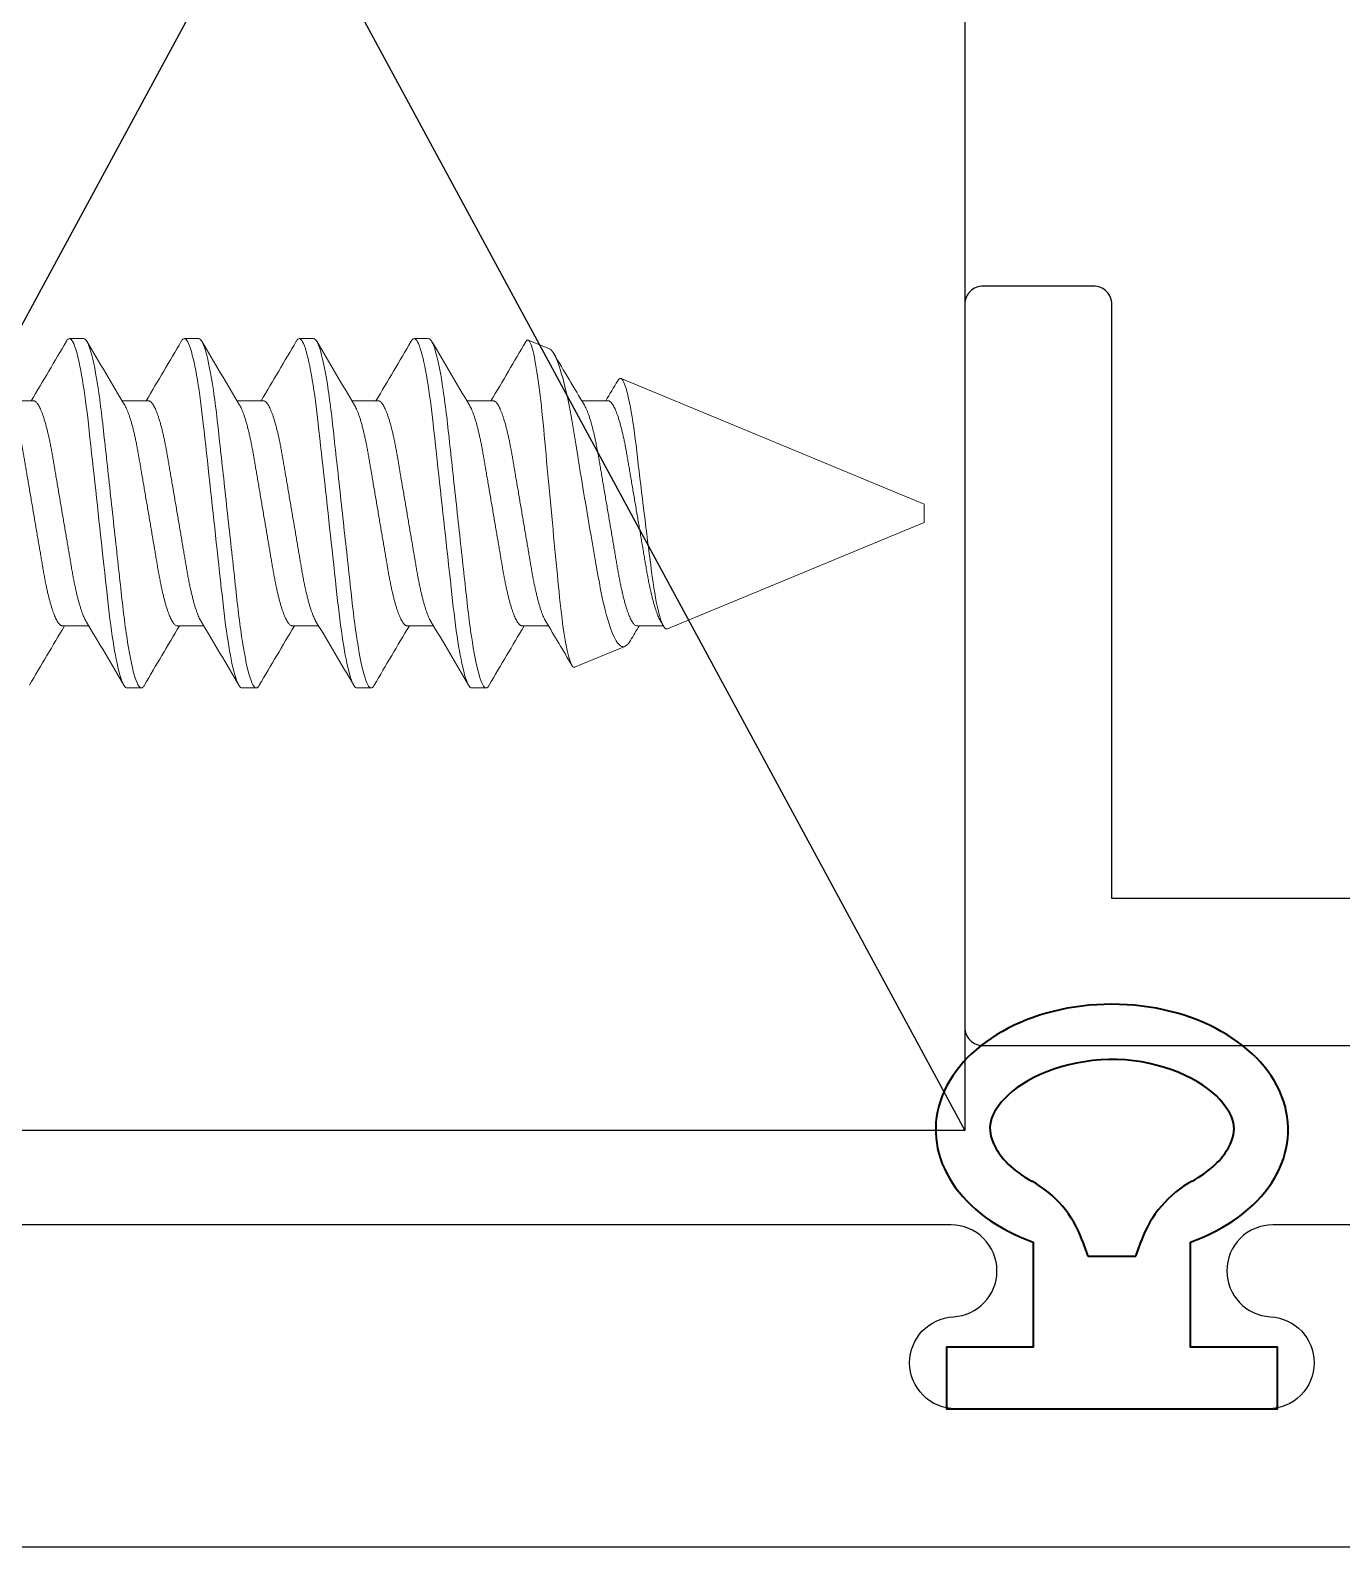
# Model space of a CAD drawing. Extents: x -138 to 168, y -127 to 80.
# Drawn here: x 2.713 to 3.426, y 52.301 to 53.126 of the extents above; entities that cross this region are included whole.
import ezdxf

# ---------------------------------------------------------------- set-up
doc = ezdxf.new("R2010")
doc.units = 0
doc.header["$MEASUREMENT"] = 0
doc.layers.get('0').update_dxf_attribs({"linetype": 'CONTINUOUS'})
for name, color, linetype in [('Ballons', 7, 'CONTINUOUS'), ('FRAME', 1, 'CONTINUOUS'), ('GLASS', 7, 'CONTINUOUS'), ('TEXT', 7, 'CONTINUOUS')]:
    doc.layers.add(name, color=color, linetype=linetype)
doc.layers.add('PROFILE NUMBER', color=150, linetype='CONTINUOUS', lineweight=35)

# ---------------------------------------------------------------- blocks, each defined once
blk = doc.blocks.new('05P19-BLOCK-OG')
blk.add_lwpolyline([(-0.4035, 1.413), (-2.0735, 1.413, -0.414214), (-2.0835, 1.423), (-2.0835, 1.852), (-1.7605, 1.852, 0.414214), (-1.7505, 1.862), (-1.7505, 1.922, 0.414214), (-1.7605, 1.932), (-2.1535, 1.932, 0.414214), (-2.1635, 1.922), (-2.1635, 0.697, 0.414214)], format="xyb")
blk = doc.blocks.new('no 10 1 in')
at = {"color": 7, "linetype": 'Continuous', "lineweight": 15}
for p, q in [((55.74545, 25.67204), (55.73764, 25.67204)), ((55.80795, 25.67204), (55.80014, 25.67204)), ((55.87045, 25.67204), (55.86264, 25.67204)), ((55.93295, 25.67204), (55.92514, 25.67204)), ((55.99868, 25.66646), (55.98717, 25.67123)), ((56.20248, 25.58204), (56.03762, 25.65033)), ((55.71811, 25.63821), (55.70375, 25.63821)), ((55.78061, 25.63821), (55.76625, 25.63821)), ((55.84311, 25.63821), (55.82875, 25.63821)), ((55.90561, 25.63821), (55.89125, 25.63821)), ((55.96811, 25.63821), (55.95375, 25.63821)), ((56.03061, 25.63821), (56.01625, 25.63821)), ((56.20248, 25.57704), (56.20248, 25.58204)), ((56.06283, 25.5142), (56.20248, 25.57204)), ((56.20248, 25.57204), (56.20248, 25.57704)), ((55.73373, 25.51587), (55.74809, 25.51587)), ((55.79623, 25.51587), (55.81059, 25.51587)), ((55.85873, 25.51587), (55.87309, 25.51587)), ((55.92123, 25.51587), (55.93559, 25.51587)), ((55.98373, 25.51587), (55.99809, 25.51587)), ((56.04623, 25.51587), (56.06059, 25.51587)), ((56.01239, 25.4933), (56.03975, 25.50464)), ((55.76889, 25.48204), (55.7767, 25.48204)), ((55.83139, 25.48204), (55.8392, 25.48204)), ((55.89389, 25.48204), (55.9017, 25.48204)), ((55.95639, 25.48204), (55.9642, 25.48204))]:
    blk.add_line(p, q, dxfattribs=at)
at = {"color": 7, "linetype": 'Continuous', "lineweight": 15, "flags": 128}
for points in [[(55.73597, 25.67055), (55.73605, 25.6707), (55.73647, 25.67129), (55.73687, 25.67171), (55.73726, 25.67196), (55.73764, 25.67204), (55.73807, 25.67194), (55.73852, 25.67161), (55.73898, 25.67107), (55.73946, 25.67029), (55.73995, 25.66928), (55.74044, 25.66807), (55.74094, 25.66663), (55.74145, 25.66496), (55.74196, 25.66308), (55.74242, 25.66122), (55.74288, 25.65919), (55.74334, 25.657), (55.74379, 25.65466), (55.74425, 25.65217), (55.7447, 25.64954), (55.74515, 25.64679), (55.74559, 25.64391), (55.746, 25.64108), (55.7464, 25.63816), (55.7468, 25.63515), (55.74718, 25.63208), (55.74756, 25.62895), (55.74792, 25.62576), (55.74834, 25.62193), (55.74878, 25.61796), (55.74923, 25.61385), (55.74969, 25.60963), (55.75012, 25.60576), (55.75055, 25.60181), (55.75099, 25.59779), (55.75144, 25.59371), (55.75189, 25.58959), (55.75234, 25.58543), (55.7528, 25.58124), (55.75326, 25.57704), (55.7537, 25.57305), (55.75414, 25.56907), (55.75457, 25.56512), (55.755, 25.56119), (55.75543, 25.5573), (55.75585, 25.55347), (55.75634, 25.54903), (55.75681, 25.54468), (55.75728, 25.54045), (55.75773, 25.53634), (55.75812, 25.53278), (55.7585, 25.52934), (55.75887, 25.52597), (55.75927, 25.52266), (55.75967, 25.51941), (55.76008, 25.51624), (55.76051, 25.51316), (55.76094, 25.51018), (55.76136, 25.50744), (55.76178, 25.50481), (55.76221, 25.5023), (55.76264, 25.49991), (55.76308, 25.49766), (55.76352, 25.49553), (55.76403, 25.49322), (55.76455, 25.49111), (55.76506, 25.48922), (55.76556, 25.48754), (55.76601, 25.48623), (55.76645, 25.48511), (55.76688, 25.48416), (55.7673, 25.48339), (55.76772, 25.48279), (55.76812, 25.48237), (55.76851, 25.48213), (55.76889, 25.48204), (55.76889, 25.48204)], [(55.79847, 25.67055), (55.79855, 25.6707), (55.79897, 25.67129), (55.79937, 25.67171), (55.79976, 25.67196), (55.80014, 25.67204), (55.80057, 25.67194), (55.80102, 25.67161), (55.80148, 25.67107), (55.80196, 25.67029), (55.80245, 25.66928), (55.80294, 25.66807), (55.80344, 25.66663), (55.80395, 25.66496), (55.80446, 25.66308), (55.80492, 25.66122), (55.80538, 25.65919), (55.80584, 25.657), (55.80629, 25.65466), (55.80675, 25.65217), (55.8072, 25.64954), (55.80765, 25.64679), (55.80809, 25.64391), (55.8085, 25.64108), (55.8089, 25.63816), (55.8093, 25.63515), (55.80968, 25.63208), (55.81006, 25.62895), (55.81042, 25.62576), (55.81084, 25.62193), (55.81128, 25.61796), (55.81173, 25.61385), (55.81219, 25.60963), (55.81262, 25.60576), (55.81305, 25.60181), (55.81349, 25.59779), (55.81394, 25.59371), (55.81439, 25.58959), (55.81484, 25.58543), (55.8153, 25.58124), (55.81576, 25.57704), (55.8162, 25.57305), (55.81664, 25.56907), (55.81707, 25.56512), (55.8175, 25.56119), (55.81793, 25.5573), (55.81835, 25.55347), (55.81884, 25.54903), (55.81931, 25.54468), (55.81978, 25.54045), (55.82023, 25.53634), (55.82062, 25.53278), (55.821, 25.52934), (55.82137, 25.52597), (55.82177, 25.52266), (55.82217, 25.51941), (55.82258, 25.51624), (55.82301, 25.51316), (55.82344, 25.51018), (55.82386, 25.50744), (55.82428, 25.50481), (55.82471, 25.5023), (55.82514, 25.49991), (55.82558, 25.49766), (55.82602, 25.49553), (55.82653, 25.49322), (55.82705, 25.49111), (55.82756, 25.48922), (55.82806, 25.48754), (55.82851, 25.48623), (55.82895, 25.48511), (55.82938, 25.48416), (55.8298, 25.48339), (55.83022, 25.48279), (55.83062, 25.48237), (55.83101, 25.48213), (55.83139, 25.48204), (55.83139, 25.48204)], [(55.86097, 25.67055), (55.86105, 25.6707), (55.86147, 25.67129), (55.86187, 25.67171), (55.86226, 25.67196), (55.86264, 25.67204), (55.86307, 25.67194), (55.86352, 25.67161), (55.86398, 25.67107), (55.86446, 25.67029), (55.86495, 25.66928), (55.86544, 25.66807), (55.86594, 25.66663), (55.86645, 25.66496), (55.86696, 25.66308), (55.86742, 25.66122), (55.86788, 25.65919), (55.86834, 25.657), (55.86879, 25.65466), (55.86925, 25.65217), (55.8697, 25.64954), (55.87015, 25.64679), (55.87059, 25.64391), (55.871, 25.64108), (55.8714, 25.63816), (55.8718, 25.63515), (55.87218, 25.63208), (55.87256, 25.62895), (55.87292, 25.62576), (55.87334, 25.62193), (55.87378, 25.61796), (55.87423, 25.61385), (55.87469, 25.60963), (55.87512, 25.60576), (55.87555, 25.60181), (55.87599, 25.59779), (55.87644, 25.59371), (55.87689, 25.58959), (55.87735, 25.58543), (55.8778, 25.58124), (55.87826, 25.57704), (55.8787, 25.57305), (55.87914, 25.56907), (55.87957, 25.56512), (55.88, 25.56119), (55.88043, 25.5573), (55.88085, 25.55347), (55.88134, 25.54903), (55.88181, 25.54468), (55.88228, 25.54045), (55.88273, 25.53634), (55.88312, 25.53278), (55.8835, 25.52934), (55.88387, 25.52597), (55.88427, 25.52266), (55.88467, 25.51941), (55.88508, 25.51624), (55.88551, 25.51316), (55.88594, 25.51018), (55.88636, 25.50744), (55.88678, 25.50481), (55.88721, 25.5023), (55.88764, 25.49991), (55.88808, 25.49766), (55.88852, 25.49553), (55.88903, 25.49322), (55.88955, 25.49111), (55.89006, 25.48922), (55.89056, 25.48754), (55.89101, 25.48623), (55.89145, 25.48511), (55.89188, 25.48416), (55.8923, 25.48339), (55.89272, 25.48279), (55.89312, 25.48237), (55.89351, 25.48213), (55.89389, 25.48204), (55.89389, 25.48204)], [(55.92347, 25.67055), (55.92355, 25.6707), (55.92397, 25.67129), (55.92437, 25.67171), (55.92476, 25.67196), (55.92514, 25.67204), (55.92557, 25.67194), (55.92602, 25.67161), (55.92648, 25.67107), (55.92696, 25.67029), (55.92745, 25.66928), (55.92794, 25.66807), (55.92844, 25.66663), (55.92895, 25.66496), (55.92946, 25.66308), (55.92992, 25.66122), (55.93038, 25.65919), (55.93084, 25.657), (55.93129, 25.65466), (55.93175, 25.65217), (55.9322, 25.64954), (55.93265, 25.64679), (55.93309, 25.64391), (55.9335, 25.64108), (55.9339, 25.63816), (55.9343, 25.63515), (55.93468, 25.63208), (55.93506, 25.62895), (55.93542, 25.62576), (55.93584, 25.62193), (55.93628, 25.61796), (55.93673, 25.61385), (55.93719, 25.60963), (55.93762, 25.60576), (55.93805, 25.60181), (55.93849, 25.59779), (55.93894, 25.59371), (55.93939, 25.58959), (55.93984, 25.58543), (55.9403, 25.58124), (55.94076, 25.57704), (55.9412, 25.57305), (55.94164, 25.56907), (55.94207, 25.56512), (55.9425, 25.56119), (55.94293, 25.5573), (55.94335, 25.55347), (55.94384, 25.54903), (55.94431, 25.54468), (55.94478, 25.54045), (55.94523, 25.53634), (55.94562, 25.53278), (55.946, 25.52934), (55.94637, 25.52597), (55.94677, 25.52266), (55.94717, 25.51941), (55.94758, 25.51624), (55.94801, 25.51316), (55.94844, 25.51018), (55.94886, 25.50744), (55.94928, 25.50481), (55.94971, 25.5023), (55.95014, 25.49991), (55.95058, 25.49766), (55.95102, 25.49553), (55.95153, 25.49322), (55.95205, 25.49111), (55.95256, 25.48922), (55.95306, 25.48754), (55.95351, 25.48623), (55.95395, 25.48511), (55.95438, 25.48416), (55.9548, 25.48339), (55.95522, 25.48279), (55.95562, 25.48237), (55.95601, 25.48213), (55.95639, 25.48204), (55.95639, 25.48204)], [(56.01239, 25.4933), (56.01208, 25.49325), (56.01176, 25.49334), (56.01143, 25.49359), (56.0111, 25.49398), (56.01076, 25.49453), (56.01041, 25.49524), (56.01005, 25.49611), (56.0097, 25.49713), (56.00935, 25.49826), (56.009, 25.49952), (56.00865, 25.50094), (56.0083, 25.50249), (56.00794, 25.50421), (56.00758, 25.50607), (56.00722, 25.50807), (56.00687, 25.51021), (56.00653, 25.51239), (56.00619, 25.5147), (56.00585, 25.51712), (56.00552, 25.51966), (56.00518, 25.52236), (56.00486, 25.52516), (56.00453, 25.52809), (56.00422, 25.53111), (56.00392, 25.5341), (56.00362, 25.53716), (56.00331, 25.54032), (56.00299, 25.54354), (56.00267, 25.54689), (56.00234, 25.55029), (56.002, 25.55377), (56.00166, 25.55729), (56.00132, 25.56087), (56.00097, 25.56447), (56.00062, 25.56813), (56.00027, 25.57181), (55.99992, 25.57558), (55.99956, 25.57936), (55.9992, 25.58318), (55.99884, 25.58698), (55.9985, 25.59067), (55.99816, 25.59433), (55.99782, 25.598), (55.99748, 25.60163), (55.99714, 25.60531), (55.99681, 25.60895), (55.99647, 25.61255), (55.99615, 25.6161), (55.99584, 25.61946), (55.99554, 25.62275), (55.99524, 25.62599), (55.99493, 25.62915), (55.99461, 25.6323), (55.99429, 25.63535), (55.99395, 25.63833), (55.99362, 25.6412), (55.99328, 25.64396), (55.99294, 25.6466), (55.99259, 25.64915), (55.99225, 25.65158), (55.99189, 25.65392), (55.99153, 25.65614), (55.99118, 25.65823), (55.99082, 25.66017), (55.99047, 25.66193), (55.99013, 25.66354), (55.98978, 25.66502), (55.98944, 25.66634), (55.9891, 25.66753), (55.98876, 25.66857), (55.98842, 25.66944), (55.98809, 25.67015), (55.98778, 25.67067), (55.98747, 25.67103), (55.98717, 25.67123), (55.98686, 25.67127), (55.98655, 25.67116), (55.98623, 25.67088), (55.9859, 25.67044), (55.98582, 25.67029)], [(55.99867, 25.66645), (55.99906, 25.66626), (55.99958, 25.66584), (56.00012, 25.66524), (56.00068, 25.66447), (56.00126, 25.6635), (56.00185, 25.66236), (56.00245, 25.66104), (56.00306, 25.65954), (56.00362, 25.65804), (56.00418, 25.6564), (56.00475, 25.65462), (56.00532, 25.65271), (56.00591, 25.65062), (56.0065, 25.6484), (56.00709, 25.64604), (56.00768, 25.64356), (56.00825, 25.64104), (56.00881, 25.63841), (56.00938, 25.63567), (56.00994, 25.63282), (56.01051, 25.62981), (56.01106, 25.62672), (56.01162, 25.6235), (56.01216, 25.62021), (56.01267, 25.61696), (56.0132, 25.61365), (56.01374, 25.61025), (56.0143, 25.60679), (56.01488, 25.6032), (56.01547, 25.59957), (56.01607, 25.59587), (56.01669, 25.59215), (56.01724, 25.58878), (56.01781, 25.5854), (56.01838, 25.58199), (56.01895, 25.57858), (56.01954, 25.57511), (56.02013, 25.57165), (56.02072, 25.56819), (56.02131, 25.56475), (56.02188, 25.56147), (56.02245, 25.55821), (56.02302, 25.55498), (56.02358, 25.5518), (56.02415, 25.54861), (56.02471, 25.54547), (56.02526, 25.54239), (56.02581, 25.53937), (56.02632, 25.53655), (56.02685, 25.53382), (56.02739, 25.53116), (56.02795, 25.5286), (56.02853, 25.52609), (56.02913, 25.52369), (56.02973, 25.5214), (56.03035, 25.51923), (56.03091, 25.51741), (56.03147, 25.51569), (56.03204, 25.51408), (56.03261, 25.51258), (56.0332, 25.51118), (56.03379, 25.5099), (56.03439, 25.50875), (56.03498, 25.50773), (56.03558, 25.50682), (56.03619, 25.50606), (56.03679, 25.50545), (56.03738, 25.50498), (56.03799, 25.50465), (56.03858, 25.50449), (56.03917, 25.50448), (56.03975, 25.50464)], [(56.06283, 25.5142), (56.0624, 25.51412), (56.06196, 25.51426), (56.06152, 25.51459), (56.06105, 25.51515), (56.06057, 25.51592), (56.06009, 25.5169), (56.05963, 25.51804), (56.05916, 25.51937), (56.05869, 25.52088), (56.05821, 25.52262), (56.05773, 25.52455), (56.05726, 25.52666), (56.0568, 25.52887), (56.05635, 25.53125), (56.05591, 25.53377), (56.05547, 25.53651), (56.05504, 25.53939), (56.05462, 25.5424), (56.05421, 25.54543), (56.05381, 25.54857), (56.0534, 25.55179), (56.05296, 25.55518), (56.05252, 25.55864), (56.05208, 25.56216), (56.05161, 25.56582), (56.05115, 25.56953), (56.05068, 25.57327), (56.05021, 25.57714), (56.04973, 25.58102), (56.04925, 25.5849), (56.04879, 25.58867), (56.04834, 25.59243), (56.04789, 25.59615), (56.04744, 25.59993), (56.047, 25.60364), (56.04656, 25.60728), (56.04616, 25.61072), (56.04576, 25.61408), (56.04535, 25.61733), (56.04492, 25.62056), (56.04449, 25.62366), (56.04404, 25.62663), (56.04359, 25.62949), (56.04313, 25.63219), (56.04267, 25.63473), (56.0422, 25.63717), (56.04172, 25.63942), (56.04125, 25.64148), (56.04078, 25.64331), (56.04032, 25.64494), (56.03987, 25.64637), (56.03952, 25.64732), (56.03918, 25.64815), (56.03885, 25.64885), (56.03852, 25.64943), (56.0381, 25.64997), (56.0377, 25.65029), (56.0373, 25.6504), (56.03688, 25.65029), (56.03644, 25.64995), (56.03601, 25.64939), (56.03584, 25.6491)]]:
    blk.add_lwpolyline(points, dxfattribs=at)
at = {"color": 7, "linetype": 'Continuous', "lineweight": 15}
for centre, radius, start, end in [((52.12977, 27.78144), 4.17858, 329.1422, 329.65754), ((59.23435, 27.71143), 4.04053, 210.33792, 210.90988), ((52.19381, 27.78053), 4.17679, 329.14209, 329.65765), ((59.2953, 27.71052), 4.03873, 210.33784, 210.91006), ((52.25722, 27.78), 4.17573, 329.14203, 329.65771), ((59.35735, 27.71025), 4.03821, 210.33772, 210.91), ((52.31931, 27.78024), 4.17621, 329.14196, 329.65759), ((59.42176, 27.71139), 4.04043, 210.33796, 210.90994), ((52.39346, 27.77331), 4.16266, 329.14166, 329.65463), ((59.05265, 27.45483), 3.53833, 210.40835, 210.93575), ((53.5644, 27.11374), 2.87282, 329.09511, 329.348), ((59.321, 23.37327), 4.17734, 149.14208, 149.65757), ((52.28233, 23.44403), 4.03782, 30.33773, 30.91008), ((59.38173, 23.37432), 4.17528, 149.142, 149.65774), ((52.34241, 23.4426), 4.04064, 30.33798, 30.90992), ((59.4507, 23.3705), 4.18279, 149.14246, 149.65728), ((52.40682, 23.44374), 4.03841, 30.33773, 30.90999), ((59.5083, 23.37339), 4.1771, 149.14211, 149.65763), ((52.47033, 23.44433), 4.03724, 30.33774, 30.91016), ((59.56766, 23.37525), 4.17346, 149.14189, 149.65785), ((53.18977, 23.8351), 3.27286, 30.4626, 30.94858), ((57.83153, 24.44648), 2.07999, 149.06041, 149.31577), ((54.28374, 24.45196), 2.07102, 30.90345, 30.98763), ((56.03567, 25.51137), 0.00787, 301.14739, 333.95966)]:
    blk.add_arc(centre, radius, start, end, dxfattribs=at)
for points, knots in [([(55.74545, 25.67204), (55.74658, 25.67204), (55.74789, 25.66973), (55.75065, 25.6601), (55.75208, 25.65279), (55.75406, 25.63947), (55.7547, 25.63465), (55.75588, 25.62461), (55.75643, 25.61939), (55.75829, 25.60246), (55.75968, 25.58977), (55.76247, 25.56432), (55.76386, 25.55163), (55.76572, 25.5347), (55.76627, 25.52948), (55.76746, 25.51943), (55.76809, 25.51462), (55.77007, 25.50129), (55.77151, 25.49399), (55.77426, 25.48436), (55.77557, 25.48204), (55.7767, 25.48204)], [0, 0, 0, 0, 0.125, 0.125, 0.25, 0.25, 0.3125, 0.3125, 0.375, 0.375, 0.5, 0.5, 0.625, 0.625, 0.6875, 0.6875, 0.75, 0.75, 0.875, 0.875, 1, 1, 1, 1]), ([(55.80795, 25.67204), (55.80908, 25.67204), (55.81039, 25.66973), (55.81315, 25.6601), (55.81458, 25.65279), (55.81656, 25.63947), (55.8172, 25.63465), (55.81838, 25.62461), (55.81893, 25.61939), (55.82079, 25.60246), (55.82218, 25.58977), (55.82497, 25.56432), (55.82636, 25.55163), (55.82822, 25.5347), (55.82877, 25.52948), (55.82996, 25.51943), (55.83059, 25.51462), (55.83257, 25.50129), (55.83401, 25.49399), (55.83676, 25.48436), (55.83807, 25.48204), (55.8392, 25.48204)], [0, 0, 0, 0, 0.125, 0.125, 0.25, 0.25, 0.3125, 0.3125, 0.375, 0.375, 0.5, 0.5, 0.625, 0.625, 0.6875, 0.6875, 0.75, 0.75, 0.875, 0.875, 1, 1, 1, 1]), ([(55.87045, 25.67204), (55.87158, 25.67204), (55.87289, 25.66973), (55.87565, 25.6601), (55.87708, 25.65279), (55.87906, 25.63947), (55.8797, 25.63465), (55.88088, 25.62461), (55.88143, 25.61939), (55.88329, 25.60246), (55.88468, 25.58977), (55.88747, 25.56432), (55.88886, 25.55163), (55.89072, 25.5347), (55.89127, 25.52948), (55.89246, 25.51943), (55.89309, 25.51462), (55.89507, 25.50129), (55.89651, 25.49399), (55.89926, 25.48436), (55.90057, 25.48204), (55.9017, 25.48204)], [0, 0, 0, 0, 0.125, 0.125, 0.25, 0.25, 0.3125, 0.3125, 0.375, 0.375, 0.5, 0.5, 0.625, 0.625, 0.6875, 0.6875, 0.75, 0.75, 0.875, 0.875, 1, 1, 1, 1]), ([(55.93295, 25.67204), (55.93408, 25.67204), (55.93539, 25.66973), (55.93815, 25.6601), (55.93958, 25.65279), (55.94156, 25.63947), (55.9422, 25.63465), (55.94338, 25.62461), (55.94393, 25.61939), (55.94579, 25.60246), (55.94718, 25.58977), (55.94997, 25.56432), (55.95136, 25.55163), (55.95322, 25.5347), (55.95377, 25.52948), (55.95496, 25.51943), (55.95559, 25.51462), (55.95757, 25.50129), (55.95901, 25.49399), (55.96176, 25.48436), (55.96307, 25.48204), (55.9642, 25.48204)], [0, 0, 0, 0, 0.125, 0.125, 0.25, 0.25, 0.3125, 0.3125, 0.375, 0.375, 0.5, 0.5, 0.625, 0.625, 0.6875, 0.6875, 0.75, 0.75, 0.875, 0.875, 1, 1, 1, 1]), ([(55.71811, 25.63821), (55.71827, 25.6382), (55.71859, 25.63816), (55.7191, 25.63789), (55.71962, 25.63746), (55.72016, 25.63683), (55.72071, 25.63602), (55.72127, 25.63502), (55.72184, 25.63384), (55.72243, 25.63245), (55.72304, 25.63085), (55.72365, 25.62904), (55.72426, 25.62705), (55.72487, 25.62489), (55.72547, 25.62258), (55.72605, 25.62017), (55.72661, 25.61767), (55.72714, 25.61512), (55.72766, 25.61247), (55.72816, 25.60976), (55.72864, 25.60697), (55.72913, 25.60409), (55.72963, 25.60111), (55.73017, 25.59797), (55.73073, 25.59469), (55.73131, 25.59127), (55.73191, 25.58778), (55.73251, 25.58423), (55.73312, 25.58065), (55.73372, 25.5771), (55.73432, 25.5736), (55.7349, 25.57018), (55.73548, 25.56679), (55.73605, 25.56345), (55.73661, 25.56017), (55.73715, 25.55696), (55.73768, 25.55385), (55.7382, 25.55079), (55.73871, 25.54779), (55.73921, 25.54485), (55.73973, 25.54199), (55.74027, 25.53922), (55.74083, 25.53653), (55.7414, 25.534), (55.74197, 25.53162), (55.74254, 25.5294), (55.74312, 25.52732), (55.7437, 25.5254), (55.74429, 25.52363), (55.74487, 25.52204), (55.74546, 25.52062), (55.74604, 25.51938), (55.74645, 25.51859), (55.74666, 25.51826), (55.74668, 25.51824)], [0, 0, 0, 0, 0.018425, 0.037098, 0.055995, 0.075092, 0.094361, 0.113774, 0.1333, 0.152908, 0.173502, 0.194114, 0.214705, 0.235238, 0.255675, 0.275982, 0.295213, 0.314265, 0.333111, 0.351727, 0.370105, 0.388591, 0.407319, 0.426267, 0.446323, 0.466559, 0.486941, 0.507436, 0.528005, 0.548612, 0.568283, 0.587921, 0.607494, 0.626969, 0.646317, 0.665508, 0.684513, 0.703307, 0.722741, 0.74198, 0.761439, 0.781155, 0.801099, 0.821241, 0.840622, 0.860124, 0.879715, 0.899364, 0.919038, 0.938704, 0.95833, 0.977882, 0.998253, 1, 1, 1, 1]), ([(55.78061, 25.63821), (55.78077, 25.6382), (55.78109, 25.63816), (55.7816, 25.63789), (55.78212, 25.63746), (55.78266, 25.63683), (55.78321, 25.63602), (55.78377, 25.63502), (55.78434, 25.63384), (55.78493, 25.63245), (55.78554, 25.63085), (55.78615, 25.62904), (55.78676, 25.62705), (55.78737, 25.62489), (55.78797, 25.62258), (55.78855, 25.62017), (55.78911, 25.61767), (55.78964, 25.61512), (55.79016, 25.61247), (55.79066, 25.60976), (55.79114, 25.60697), (55.79163, 25.60409), (55.79213, 25.60111), (55.79267, 25.59797), (55.79323, 25.59469), (55.79381, 25.59127), (55.79441, 25.58778), (55.79501, 25.58423), (55.79562, 25.58065), (55.79622, 25.5771), (55.79682, 25.5736), (55.7974, 25.57018), (55.79798, 25.56679), (55.79855, 25.56345), (55.79911, 25.56017), (55.79965, 25.55696), (55.80018, 25.55385), (55.8007, 25.55079), (55.80121, 25.54779), (55.80171, 25.54485), (55.80223, 25.54199), (55.80277, 25.53922), (55.80333, 25.53653), (55.8039, 25.534), (55.80447, 25.53162), (55.80504, 25.5294), (55.80562, 25.52732), (55.8062, 25.5254), (55.80679, 25.52363), (55.80737, 25.52204), (55.80796, 25.52062), (55.80854, 25.51938), (55.80895, 25.51859), (55.80916, 25.51826), (55.80918, 25.51824)], [0, 0, 0, 0, 0.018425, 0.037098, 0.055995, 0.075092, 0.094361, 0.113774, 0.1333, 0.152908, 0.173502, 0.194114, 0.214705, 0.235238, 0.255675, 0.275982, 0.295213, 0.314265, 0.333111, 0.351727, 0.370105, 0.388591, 0.407319, 0.426267, 0.446323, 0.466559, 0.486941, 0.507436, 0.528005, 0.548612, 0.568283, 0.587921, 0.607494, 0.626969, 0.646317, 0.665508, 0.684513, 0.703307, 0.722741, 0.74198, 0.761439, 0.781155, 0.801099, 0.821241, 0.840622, 0.860124, 0.879715, 0.899364, 0.919038, 0.938704, 0.95833, 0.977882, 0.998253, 1, 1, 1, 1]), ([(55.84311, 25.63821), (55.84327, 25.6382), (55.84359, 25.63816), (55.8441, 25.63789), (55.84462, 25.63746), (55.84516, 25.63683), (55.84571, 25.63602), (55.84627, 25.63502), (55.84684, 25.63384), (55.84743, 25.63245), (55.84804, 25.63085), (55.84865, 25.62904), (55.84926, 25.62705), (55.84987, 25.62489), (55.85047, 25.62258), (55.85105, 25.62017), (55.85161, 25.61767), (55.85214, 25.61512), (55.85266, 25.61247), (55.85316, 25.60976), (55.85364, 25.60697), (55.85413, 25.60409), (55.85463, 25.60111), (55.85517, 25.59797), (55.85573, 25.59469), (55.85631, 25.59127), (55.85691, 25.58778), (55.85751, 25.58423), (55.85812, 25.58065), (55.85872, 25.5771), (55.85932, 25.5736), (55.8599, 25.57018), (55.86048, 25.56679), (55.86105, 25.56345), (55.86161, 25.56017), (55.86215, 25.55696), (55.86268, 25.55385), (55.8632, 25.55079), (55.86371, 25.54779), (55.86421, 25.54485), (55.86473, 25.54199), (55.86527, 25.53922), (55.86583, 25.53653), (55.8664, 25.534), (55.86697, 25.53162), (55.86754, 25.5294), (55.86812, 25.52732), (55.8687, 25.5254), (55.86929, 25.52363), (55.86987, 25.52204), (55.87046, 25.52062), (55.87104, 25.51938), (55.87145, 25.51859), (55.87166, 25.51826), (55.87168, 25.51824)], [0, 0, 0, 0, 0.018425, 0.037098, 0.055995, 0.075092, 0.094361, 0.113774, 0.1333, 0.152908, 0.173502, 0.194114, 0.214705, 0.235238, 0.255675, 0.275982, 0.295213, 0.314265, 0.333111, 0.351727, 0.370105, 0.388591, 0.407319, 0.426267, 0.446322, 0.466559, 0.486941, 0.507436, 0.528005, 0.548612, 0.568283, 0.587921, 0.607494, 0.62697, 0.646317, 0.665508, 0.684513, 0.703307, 0.722741, 0.74198, 0.761439, 0.781155, 0.801099, 0.821241, 0.840622, 0.860124, 0.879715, 0.899364, 0.919038, 0.938704, 0.95833, 0.977882, 0.998253, 1, 1, 1, 1]), ([(55.90561, 25.63821), (55.90577, 25.6382), (55.90609, 25.63816), (55.9066, 25.63789), (55.90712, 25.63746), (55.90765, 25.63683), (55.90821, 25.63602), (55.90877, 25.63502), (55.90934, 25.63384), (55.90993, 25.63245), (55.91054, 25.63085), (55.91115, 25.62904), (55.91176, 25.62705), (55.91237, 25.62489), (55.91297, 25.62258), (55.91355, 25.62017), (55.91411, 25.61767), (55.91464, 25.61512), (55.91516, 25.61247), (55.91566, 25.60976), (55.91614, 25.60697), (55.91663, 25.60409), (55.91713, 25.60111), (55.91767, 25.59797), (55.91823, 25.59469), (55.91881, 25.59127), (55.91941, 25.58778), (55.92001, 25.58423), (55.92062, 25.58065), (55.92122, 25.5771), (55.92182, 25.5736), (55.9224, 25.57018), (55.92298, 25.56679), (55.92355, 25.56345), (55.92411, 25.56017), (55.92465, 25.55696), (55.92518, 25.55385), (55.9257, 25.55079), (55.92621, 25.54779), (55.92671, 25.54485), (55.92723, 25.54199), (55.92777, 25.53922), (55.92833, 25.53653), (55.9289, 25.534), (55.92947, 25.53162), (55.93004, 25.5294), (55.93062, 25.52732), (55.9312, 25.5254), (55.93179, 25.52363), (55.93237, 25.52204), (55.93296, 25.52062), (55.93354, 25.51938), (55.93395, 25.51859), (55.93416, 25.51826), (55.93418, 25.51824)], [0, 0, 0, 0, 0.018425, 0.037098, 0.055995, 0.075092, 0.094361, 0.113774, 0.1333, 0.152908, 0.173502, 0.194114, 0.214705, 0.235238, 0.255675, 0.275982, 0.295213, 0.314265, 0.333111, 0.351727, 0.370105, 0.388591, 0.407319, 0.426267, 0.446322, 0.466559, 0.486941, 0.507436, 0.528005, 0.548612, 0.568283, 0.587921, 0.607494, 0.626969, 0.646317, 0.665508, 0.684513, 0.703307, 0.722741, 0.74198, 0.761439, 0.781155, 0.801099, 0.821241, 0.840622, 0.860124, 0.879715, 0.899364, 0.919038, 0.938704, 0.95833, 0.977882, 0.998253, 1, 1, 1, 1]), ([(55.96811, 25.63821), (55.96827, 25.6382), (55.96859, 25.63816), (55.9691, 25.63789), (55.96962, 25.63746), (55.97016, 25.63683), (55.97071, 25.63602), (55.97127, 25.63502), (55.97184, 25.63384), (55.97243, 25.63245), (55.97304, 25.63085), (55.97365, 25.62904), (55.97426, 25.62705), (55.97487, 25.62489), (55.97547, 25.62258), (55.97605, 25.62017), (55.97661, 25.61767), (55.97714, 25.61512), (55.97766, 25.61247), (55.97816, 25.60976), (55.97864, 25.60697), (55.97913, 25.60409), (55.97963, 25.60111), (55.98017, 25.59797), (55.98073, 25.59469), (55.98131, 25.59127), (55.98191, 25.58778), (55.98251, 25.58423), (55.98312, 25.58065), (55.98372, 25.5771), (55.98432, 25.5736), (55.9849, 25.57018), (55.98548, 25.56679), (55.98605, 25.56345), (55.98661, 25.56017), (55.98715, 25.55696), (55.98768, 25.55385), (55.9882, 25.55079), (55.98871, 25.54779), (55.98921, 25.54485), (55.98973, 25.54199), (55.99027, 25.53922), (55.99083, 25.53653), (55.9914, 25.534), (55.99197, 25.53162), (55.99254, 25.5294), (55.99312, 25.52732), (55.9937, 25.5254), (55.99429, 25.52363), (55.99487, 25.52204), (55.99546, 25.52062), (55.99604, 25.51938), (55.99645, 25.51859), (55.99666, 25.51826), (55.99668, 25.51824)], [0, 0, 0, 0, 0.018425, 0.037098, 0.055995, 0.075092, 0.094361, 0.113774, 0.1333, 0.152908, 0.173502, 0.194114, 0.214705, 0.235237, 0.255675, 0.275982, 0.295213, 0.314265, 0.333111, 0.351727, 0.370105, 0.388591, 0.407319, 0.426267, 0.446323, 0.466559, 0.486941, 0.507436, 0.528005, 0.548612, 0.568283, 0.587921, 0.607494, 0.626969, 0.646317, 0.665508, 0.684513, 0.703307, 0.722741, 0.74198, 0.761439, 0.781155, 0.801099, 0.821241, 0.840622, 0.860124, 0.879715, 0.899364, 0.919038, 0.938704, 0.95833, 0.977882, 0.998253, 1, 1, 1, 1]), ([(56.03061, 25.63821), (56.03077, 25.6382), (56.03109, 25.63816), (56.0316, 25.63789), (56.03212, 25.63746), (56.03266, 25.63683), (56.03321, 25.63602), (56.03377, 25.63502), (56.03434, 25.63384), (56.03493, 25.63245), (56.03554, 25.63085), (56.03615, 25.62904), (56.03676, 25.62705), (56.03737, 25.62489), (56.03797, 25.62258), (56.03855, 25.62017), (56.03911, 25.61767), (56.03964, 25.61512), (56.04016, 25.61247), (56.04066, 25.60976), (56.04114, 25.60697), (56.04163, 25.60409), (56.04213, 25.60111), (56.04267, 25.59797), (56.04323, 25.59469), (56.04381, 25.59127), (56.04441, 25.58778), (56.04501, 25.58423), (56.04562, 25.58065), (56.04622, 25.5771), (56.04682, 25.5736), (56.0474, 25.57018), (56.04798, 25.56679), (56.04855, 25.56345), (56.04911, 25.56017), (56.04965, 25.55696), (56.05018, 25.55385), (56.0507, 25.55079), (56.05121, 25.54779), (56.05171, 25.54485), (56.05224, 25.54199), (56.05277, 25.53922), (56.05333, 25.53653), (56.0539, 25.534), (56.05447, 25.53162), (56.05504, 25.5294), (56.05562, 25.52732), (56.0562, 25.5254), (56.05679, 25.52363), (56.05737, 25.52204), (56.05796, 25.52062), (56.05854, 25.51938), (56.05895, 25.51859), (56.05916, 25.51826), (56.05918, 25.51824)], [0, 0, 0, 0, 0.018425, 0.037098, 0.055995, 0.075092, 0.094361, 0.113774, 0.1333, 0.152908, 0.173502, 0.194114, 0.214705, 0.235238, 0.255676, 0.275983, 0.295213, 0.314265, 0.333111, 0.351727, 0.370105, 0.388591, 0.40732, 0.426267, 0.446323, 0.466559, 0.486942, 0.507436, 0.528005, 0.548612, 0.568283, 0.587921, 0.607494, 0.62697, 0.646318, 0.665508, 0.684514, 0.703307, 0.722742, 0.74198, 0.76144, 0.781155, 0.8011, 0.821242, 0.840623, 0.860124, 0.879716, 0.899365, 0.919039, 0.938705, 0.95833, 0.977883, 0.998254, 1, 1, 1, 1]), ([(55.70517, 25.63584), (55.70533, 25.63557), (55.70567, 25.63497), (55.70622, 25.63383), (55.70681, 25.63245), (55.70741, 25.63085), (55.70803, 25.62904), (55.70864, 25.62705), (55.70925, 25.62489), (55.70984, 25.62258), (55.71042, 25.62017), (55.71098, 25.61767), (55.71152, 25.61512), (55.71203, 25.61247), (55.71253, 25.60976), (55.71301, 25.60697), (55.7135, 25.60409), (55.71401, 25.60111), (55.71454, 25.59797), (55.7151, 25.59469), (55.71569, 25.59127), (55.71628, 25.58778), (55.71688, 25.58423), (55.71749, 25.58065), (55.7181, 25.5771), (55.71869, 25.5736), (55.71928, 25.57018), (55.71985, 25.56679), (55.72042, 25.56345), (55.72098, 25.56017), (55.72153, 25.55696), (55.72206, 25.55385), (55.72258, 25.55079), (55.72309, 25.54779), (55.72359, 25.54485), (55.72411, 25.54199), (55.72465, 25.53922), (55.72521, 25.53653), (55.72577, 25.534), (55.72634, 25.53162), (55.72692, 25.5294), (55.72749, 25.52732), (55.72808, 25.5254), (55.72866, 25.52364), (55.72925, 25.52204), (55.72983, 25.52062), (55.73042, 25.51937), (55.731, 25.51829), (55.73158, 25.51739), (55.73215, 25.51671), (55.7327, 25.51622), (55.73323, 25.51593), (55.73356, 25.51589), (55.73373, 25.51587)], [0, 0, 0, 0, 0.016551, 0.036076, 0.055684, 0.076279, 0.09689, 0.117481, 0.138014, 0.158452, 0.178759, 0.19799, 0.217041, 0.235888, 0.254503, 0.272882, 0.291368, 0.310096, 0.329043, 0.349099, 0.369335, 0.389718, 0.410212, 0.430781, 0.451388, 0.471059, 0.490697, 0.51027, 0.529746, 0.549094, 0.568285, 0.58729, 0.606083, 0.625518, 0.644756, 0.664216, 0.683932, 0.703876, 0.724018, 0.743399, 0.7629, 0.782492, 0.802141, 0.821815, 0.841481, 0.861106, 0.880659, 0.90103, 0.921251, 0.941289, 0.961112, 0.980691, 1, 1, 1, 1]), ([(55.76767, 25.63584), (55.76783, 25.63557), (55.76817, 25.63497), (55.76872, 25.63383), (55.76931, 25.63245), (55.76991, 25.63085), (55.77053, 25.62904), (55.77114, 25.62705), (55.77175, 25.62489), (55.77234, 25.62258), (55.77292, 25.62017), (55.77348, 25.61767), (55.77402, 25.61512), (55.77453, 25.61247), (55.77503, 25.60976), (55.77551, 25.60697), (55.776, 25.60409), (55.77651, 25.60111), (55.77704, 25.59797), (55.7776, 25.59469), (55.77819, 25.59127), (55.77878, 25.58778), (55.77938, 25.58423), (55.77999, 25.58065), (55.7806, 25.5771), (55.78119, 25.5736), (55.78178, 25.57018), (55.78235, 25.56679), (55.78292, 25.56345), (55.78348, 25.56017), (55.78403, 25.55696), (55.78456, 25.55385), (55.78508, 25.55079), (55.78559, 25.54779), (55.78609, 25.54485), (55.78661, 25.54199), (55.78715, 25.53922), (55.78771, 25.53653), (55.78827, 25.534), (55.78884, 25.53162), (55.78942, 25.5294), (55.78999, 25.52732), (55.79058, 25.5254), (55.79116, 25.52364), (55.79175, 25.52204), (55.79233, 25.52062), (55.79292, 25.51937), (55.7935, 25.51829), (55.79408, 25.51739), (55.79465, 25.51671), (55.7952, 25.51622), (55.79573, 25.51593), (55.79606, 25.51589), (55.79623, 25.51587)], [0, 0, 0, 0, 0.016551, 0.036076, 0.055684, 0.076279, 0.09689, 0.117481, 0.138014, 0.158452, 0.178759, 0.19799, 0.217041, 0.235888, 0.254503, 0.272882, 0.291368, 0.310096, 0.329043, 0.349099, 0.369335, 0.389718, 0.410212, 0.430781, 0.451388, 0.471059, 0.490697, 0.51027, 0.529746, 0.549094, 0.568285, 0.58729, 0.606083, 0.625518, 0.644756, 0.664216, 0.683932, 0.703876, 0.724018, 0.743399, 0.7629, 0.782492, 0.802141, 0.821815, 0.841481, 0.861106, 0.880659, 0.90103, 0.921251, 0.941289, 0.961112, 0.980691, 1, 1, 1, 1]), ([(55.83017, 25.63584), (55.83033, 25.63557), (55.83067, 25.63497), (55.83122, 25.63383), (55.83181, 25.63245), (55.83241, 25.63085), (55.83303, 25.62904), (55.83364, 25.62705), (55.83425, 25.62489), (55.83484, 25.62258), (55.83542, 25.62017), (55.83598, 25.61767), (55.83652, 25.61512), (55.83703, 25.61247), (55.83753, 25.60976), (55.83801, 25.60697), (55.8385, 25.60409), (55.83901, 25.60111), (55.83954, 25.59797), (55.8401, 25.59469), (55.84069, 25.59127), (55.84128, 25.58778), (55.84188, 25.58423), (55.84249, 25.58065), (55.8431, 25.5771), (55.84369, 25.5736), (55.84428, 25.57018), (55.84485, 25.56679), (55.84542, 25.56345), (55.84598, 25.56017), (55.84653, 25.55696), (55.84706, 25.55385), (55.84758, 25.55079), (55.84809, 25.54779), (55.84859, 25.54485), (55.84911, 25.54199), (55.84965, 25.53922), (55.85021, 25.53653), (55.85077, 25.534), (55.85134, 25.53162), (55.85192, 25.5294), (55.85249, 25.52732), (55.85308, 25.5254), (55.85366, 25.52364), (55.85425, 25.52204), (55.85483, 25.52062), (55.85542, 25.51937), (55.856, 25.51829), (55.85658, 25.51739), (55.85715, 25.51671), (55.8577, 25.51622), (55.85823, 25.51593), (55.85856, 25.51589), (55.85873, 25.51587)], [0, 0, 0, 0, 0.016551, 0.036076, 0.055684, 0.076279, 0.09689, 0.117481, 0.138014, 0.158452, 0.178759, 0.19799, 0.217041, 0.235888, 0.254503, 0.272882, 0.291368, 0.310096, 0.329043, 0.349099, 0.369335, 0.389718, 0.410212, 0.430781, 0.451388, 0.471059, 0.490697, 0.51027, 0.529746, 0.549094, 0.568285, 0.58729, 0.606083, 0.625518, 0.644756, 0.664216, 0.683932, 0.703876, 0.724018, 0.743399, 0.7629, 0.782492, 0.802141, 0.821815, 0.841481, 0.861106, 0.880659, 0.90103, 0.921251, 0.941289, 0.961112, 0.980691, 1, 1, 1, 1]), ([(55.89267, 25.63584), (55.89283, 25.63557), (55.89317, 25.63497), (55.89372, 25.63383), (55.89431, 25.63245), (55.89491, 25.63085), (55.89553, 25.62904), (55.89614, 25.62705), (55.89675, 25.62489), (55.89734, 25.62258), (55.89792, 25.62017), (55.89848, 25.61767), (55.89902, 25.61512), (55.89953, 25.61247), (55.90003, 25.60976), (55.90051, 25.60697), (55.901, 25.60409), (55.90151, 25.60111), (55.90204, 25.59797), (55.9026, 25.59469), (55.90319, 25.59127), (55.90378, 25.58778), (55.90438, 25.58423), (55.90499, 25.58065), (55.9056, 25.5771), (55.90619, 25.5736), (55.90678, 25.57018), (55.90735, 25.56679), (55.90792, 25.56345), (55.90848, 25.56017), (55.90903, 25.55696), (55.90956, 25.55385), (55.91008, 25.55079), (55.91059, 25.54779), (55.91109, 25.54485), (55.91161, 25.54199), (55.91215, 25.53922), (55.91271, 25.53653), (55.91327, 25.534), (55.91384, 25.53162), (55.91442, 25.5294), (55.91499, 25.52732), (55.91558, 25.5254), (55.91616, 25.52364), (55.91675, 25.52204), (55.91733, 25.52062), (55.91792, 25.51937), (55.9185, 25.51829), (55.91908, 25.51739), (55.91965, 25.51671), (55.9202, 25.51622), (55.92073, 25.51593), (55.92106, 25.51589), (55.92123, 25.51587)], [0, 0, 0, 0, 0.016551, 0.036076, 0.055684, 0.076279, 0.09689, 0.117481, 0.138014, 0.158452, 0.178759, 0.19799, 0.217041, 0.235888, 0.254503, 0.272881, 0.291368, 0.310096, 0.329043, 0.349099, 0.369335, 0.389718, 0.410212, 0.430781, 0.451388, 0.471059, 0.490697, 0.51027, 0.529746, 0.549094, 0.568285, 0.58729, 0.606083, 0.625518, 0.644756, 0.664216, 0.683932, 0.703876, 0.724018, 0.743399, 0.7629, 0.782492, 0.802141, 0.821815, 0.841481, 0.861106, 0.880659, 0.90103, 0.921251, 0.941289, 0.961112, 0.980691, 1, 1, 1, 1]), ([(55.95517, 25.63584), (55.95533, 25.63557), (55.95567, 25.63497), (55.95622, 25.63383), (55.95681, 25.63245), (55.95741, 25.63085), (55.95803, 25.62904), (55.95864, 25.62705), (55.95925, 25.62489), (55.95984, 25.62258), (55.96042, 25.62017), (55.96098, 25.61767), (55.96152, 25.61512), (55.96203, 25.61247), (55.96253, 25.60976), (55.96301, 25.60697), (55.9635, 25.60409), (55.96401, 25.60111), (55.96454, 25.59797), (55.9651, 25.59469), (55.96569, 25.59127), (55.96628, 25.58778), (55.96688, 25.58423), (55.96749, 25.58065), (55.9681, 25.5771), (55.96869, 25.5736), (55.96928, 25.57018), (55.96985, 25.56679), (55.97042, 25.56345), (55.97098, 25.56017), (55.97153, 25.55696), (55.97206, 25.55385), (55.97258, 25.55079), (55.97309, 25.54779), (55.97359, 25.54485), (55.97411, 25.54199), (55.97465, 25.53922), (55.97521, 25.53653), (55.97577, 25.534), (55.97634, 25.53162), (55.97692, 25.5294), (55.97749, 25.52732), (55.97808, 25.5254), (55.97866, 25.52364), (55.97925, 25.52204), (55.97983, 25.52062), (55.98042, 25.51937), (55.981, 25.51829), (55.98158, 25.51739), (55.98215, 25.51671), (55.9827, 25.51622), (55.98323, 25.51593), (55.98356, 25.51589), (55.98373, 25.51587)], [0, 0, 0, 0, 0.016551, 0.036076, 0.055684, 0.076279, 0.09689, 0.117481, 0.138014, 0.158452, 0.178759, 0.19799, 0.217041, 0.235888, 0.254503, 0.272882, 0.291368, 0.310096, 0.329043, 0.349099, 0.369335, 0.389718, 0.410212, 0.430781, 0.451388, 0.471059, 0.490697, 0.51027, 0.529746, 0.549094, 0.568285, 0.58729, 0.606083, 0.625518, 0.644756, 0.664216, 0.683932, 0.703876, 0.724018, 0.743399, 0.7629, 0.782492, 0.802141, 0.821815, 0.841481, 0.861106, 0.880659, 0.90103, 0.921251, 0.941289, 0.961112, 0.980691, 1, 1, 1, 1]), ([(56.01767, 25.63584), (56.01783, 25.63557), (56.01817, 25.63497), (56.01872, 25.63383), (56.01931, 25.63245), (56.01991, 25.63085), (56.02053, 25.62904), (56.02114, 25.62705), (56.02175, 25.62489), (56.02234, 25.62258), (56.02292, 25.62017), (56.02348, 25.61767), (56.02402, 25.61512), (56.02453, 25.61247), (56.02503, 25.60976), (56.02551, 25.60697), (56.026, 25.60409), (56.02651, 25.60111), (56.02704, 25.59797), (56.0276, 25.59469), (56.02819, 25.59127), (56.02878, 25.58778), (56.02938, 25.58423), (56.02999, 25.58065), (56.0306, 25.5771), (56.03119, 25.5736), (56.03178, 25.57018), (56.03235, 25.56679), (56.03292, 25.56345), (56.03348, 25.56017), (56.03403, 25.55696), (56.03456, 25.55385), (56.03508, 25.55079), (56.03559, 25.54779), (56.03609, 25.54485), (56.03661, 25.54199), (56.03715, 25.53922), (56.03771, 25.53653), (56.03827, 25.534), (56.03884, 25.53162), (56.03942, 25.5294), (56.03999, 25.52732), (56.04058, 25.5254), (56.04116, 25.52364), (56.04175, 25.52204), (56.04233, 25.52062), (56.04292, 25.51937), (56.0435, 25.51829), (56.04408, 25.51739), (56.04465, 25.51671), (56.0452, 25.51622), (56.04573, 25.51593), (56.04606, 25.51589), (56.04623, 25.51587)], [0, 0, 0, 0, 0.016551, 0.036076, 0.055684, 0.076279, 0.09689, 0.117481, 0.138014, 0.158452, 0.178759, 0.19799, 0.217041, 0.235888, 0.254503, 0.272882, 0.291368, 0.310096, 0.329043, 0.349099, 0.369335, 0.389718, 0.410212, 0.430781, 0.451388, 0.471059, 0.490697, 0.51027, 0.529746, 0.549094, 0.568285, 0.58729, 0.606083, 0.625518, 0.644756, 0.664216, 0.683932, 0.703876, 0.724018, 0.743399, 0.7629, 0.782492, 0.802141, 0.821815, 0.841481, 0.861106, 0.880659, 0.90103, 0.921251, 0.941289, 0.961112, 0.980691, 1, 1, 1, 1]), ([(55.7767, 25.48204), (55.77685, 25.48206), (55.77713, 25.4821), (55.77758, 25.48245), (55.778, 25.48291), (55.77826, 25.48336), (55.77837, 25.48355)], [0, 0, 0, 0, 0.267657, 0.538485, 0.812222, 1, 1, 1, 1]), ([(55.8392, 25.48204), (55.83935, 25.48206), (55.83963, 25.4821), (55.84008, 25.48245), (55.8405, 25.48291), (55.84076, 25.48336), (55.84087, 25.48355)], [0, 0, 0, 0, 0.2676562, 0.538485, 0.8122221, 1, 1, 1, 1]), ([(55.9017, 25.48204), (55.90185, 25.48206), (55.90213, 25.4821), (55.90258, 25.48245), (55.903, 25.48291), (55.90326, 25.48336), (55.90337, 25.48355)], [0, 0, 0, 0, 0.267657, 0.538485, 0.812223, 1, 1, 1, 1]), ([(55.9642, 25.48204), (55.96435, 25.48206), (55.96463, 25.4821), (55.96508, 25.48245), (55.9655, 25.48291), (55.96576, 25.48336), (55.96587, 25.48355)], [0, 0, 0, 0, 0.267657, 0.538485, 0.812222, 1, 1, 1, 1])]:
    blk.add_open_spline(points, degree=3, knots=knots, dxfattribs=at)
blk = doc.blocks.new('*U128')
at = {"layer": 'PROFILE NUMBER', "color": 5}
for p, q in [((-0.01609, 0.09158), (-0.013, 0.083)), ((0.013, 0.083), (0.01608, 0.09154)), ((-0.013, 0.083), (0.013, 0.083))]:
    blk.add_line(p, q, dxfattribs=at)
blk.add_lwpolyline([(-0.04275, 0.09065), (-0.04275, 0.0335), (-0.09, 0.0335), (-0.09, 0), (0.09, 0), (0.09, 0.0335), (0.04275, 0.0335), (0.04275, 0.09065)], dxfattribs=at)
for centre, start, end in [((-0.07254, 0.07123), 19.82892, 61.17501), ((0.07253, 0.07121), 118.76326, 160.19447)]:
    blk.add_arc(centre, 0.06, start, end, dxfattribs=at)
blk.add_ellipse((0, 0.15174), major_axis=(-0.09585, 0), ratio=0.712114, start_param=2.033109, end_param=7.391692, dxfattribs=at)
blk.add_open_spline([(0.04366, 0.12381), (0.05257, 0.1287), (0.05894, 0.13472), (0.06853, 0.15026), (0.06813, 0.15744), (0.04932, 0.17884), (0.02704, 0.18929), (-0.02121, 0.19063), (-0.04508, 0.18148), (-0.06741, 0.15999), (-0.06836, 0.15226), (-0.06067, 0.13657), (-0.05385, 0.12943), (-0.04361, 0.1238)], degree=3, knots=[2.2211, 2.2211, 2.2211, 2.2211, 2.727733, 2.727733, 3.7005, 3.7005, 4.673268, 4.673268, 5.646035, 5.646035, 6.618803, 6.618803, 7.203997, 7.203997, 7.203997, 7.203997], dxfattribs=at)
blk = doc.blocks.new('3809 BLOCK FRAME')
for points in [[(-0.831, 0.343, -0.414214), (-0.8, 0.374), (-0.72866, 0.374, -0.5024), (-0.69897, 0.33409, 0.280293), (-0.66146, 0.19025, 0.498955), (-0.61253, 0.19797), (-0.61253, 0.19797, 0.334263), (-0.61834, 0.2348, -2.470836), (-0.50566, 0.2348, 0.334263), (-0.51147, 0.19797, 0.498955), (-0.46254, 0.19025, 0.280293), (-0.42503, 0.33409, -0.5024), (-0.39534, 0.374), (-0.106, 0.374, -0.414214), (-0.075, 0.343), (-0.075, 0.093, -0.414214), (-0.106, 0.062), (-0.219, 0.062, 0.414214), (-0.25, 0.031, 0.414214), (-0.219, 0), (0, 0), (0, 1.423, 0.414214)], [(-0.175, 1.423), (-0.175, 1.3715, 0.414214), (-0.15, 1.3465), (-0.15, 1.3465, 0.399638), (-0.12503, 1.37025, -0.399638), (-0.10006, 1.394), (-0.1, 1.394, -0.414214), (-0.075, 1.369), (-0.075, 1.199, -0.414214), (-0.1, 1.174), (-0.10006, 1.174, -0.399638), (-0.12503, 1.19775, 0.399638), (-0.15, 1.2215, 0.414214), (-0.175, 1.1965), (-0.175, 0.464, -0.414214), (-0.185, 0.454), (-1.078, 0.454), (-1.093, 0.439)]]:
    blk.add_lwpolyline(points, format="xyb")

msp = doc.modelspace()

# ---------------------------------------------------------------- linework, layer by layer
at = {"layer": 'GLASS'}
for p, q in [((2.4715, 53.9129), (3.2215, 52.52717)), ((2.4715, 52.52717), (3.2215, 53.9129)), ((3.2215, 53.9129), (3.2215, 52.52717)), ((3.2215, 52.52717), (2.4715, 52.52717))]:
    msp.add_line(p, q, dxfattribs=at)

# ---------------------------------------------------------------- block references
at = {"layer": 'Ballons'}
msp.add_blockref('no 10 1 in', (-53.00307, 27.28586), dxfattribs=at)
at = {"layer": 'FRAME'}
for name, p, rotation in [('3809 BLOCK FRAME', (2.0175, 52.3009), 269.9999999999998), ('05P19-BLOCK-OG', (5.1535, 54.73694), 90)]:
    msp.add_blockref(name, p, dxfattribs=dict(at, rotation=rotation))
at = {"layer": 'TEXT'}
msp.add_blockref('*U128', (3.3015, 52.3759), dxfattribs=at)

doc.saveas('drawing.dxf')
